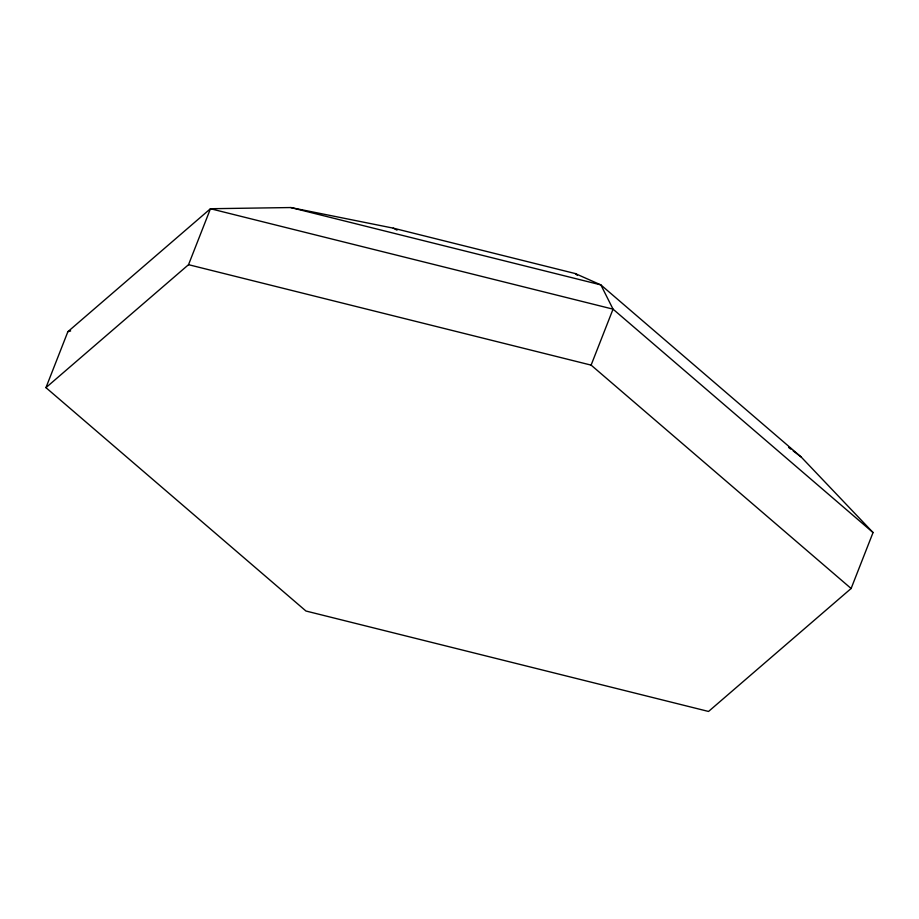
<?xml version="1.0" encoding="UTF-8"?>
<svg xmlns="http://www.w3.org/2000/svg" width="919" height="919" viewBox="0 0 919 919"><rect width="100%" height="100%" fill="white"/><g stroke="black" fill="none" stroke-linecap="round" stroke-linejoin="round"><path stroke-width="1.38" d="M45.95 387.646L67.88 331.679L210.462 208.728L290.772 207.545L393.229 228.142L575.283 273.563L600.865 284.901L801.127 456.961L873.05 532.538L851.12 588.493L708.538 711.455L305.958 611.02L45.95 387.646L188.533 264.683L210.462 208.728L613.042 309.152L873.05 532.538M851.12 588.493L591.112 365.119L613.042 309.152L600.865 284.901L290.772 207.545M67.88 331.679L70.637 330.966M188.533 264.683L591.112 365.119M393.229 228.142L397.019 230.152M788.594 447.427L790.868 449.161M793.154 450.884L801.127 456.961M575.283 273.563L577.465 275.436"/></g></svg>
